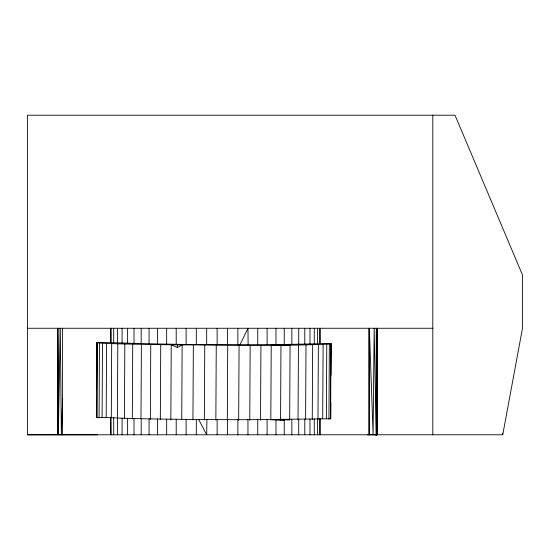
<?xml version="1.0" encoding="UTF-8"?>
<svg xmlns="http://www.w3.org/2000/svg" width="550" height="550" viewBox="0 0 550 550"><rect width="100%" height="100%" fill="white"/><g stroke="black" fill="none" stroke-linecap="round" stroke-linejoin="round"><path stroke-width="0.82" d="M57.53 434.796L57.53 328.268L58.3 434.796L60.301 328.268L61.359 434.796L62.597 398.922M62.597 434.796L62.597 328.268M110.825 434.796L110.825 417.629L96.374 417.587L96.463 401.397M330.969 375.327L331.141 343.798L319.99 343.695C250.298 345.551 180.496 344.994 110.825 342.623L110.825 328.268M110.969 434.796L110.825 417.629M110.969 342.636L110.969 328.268M113.706 434.796L113.706 417.828L110.969 417.643M113.706 342.815L113.706 328.268M117.418 434.796L117.418 418.014L113.706 417.828M117.418 343.001L117.418 328.268M122.073 434.796L122.073 418.192L117.418 418.014M122.073 343.186L122.073 328.268M127.621 434.796L127.621 418.371L122.073 418.192M127.6 343.365L127.621 328.268M134.014 434.796L134.014 418.543L127.621 418.371M134.014 343.537L134.014 328.268M141.192 434.796L141.192 418.708L134.014 418.543M141.192 343.702L141.192 328.268M149.071 434.796L149.071 418.866L141.192 418.708M149.071 343.86L149.071 328.268M157.596 434.796L157.596 419.011L149.071 418.866M157.596 344.004L157.596 328.268M166.664 434.796L166.664 419.148L157.596 419.011M166.664 344.149L166.664 328.268M176.206 434.796L176.206 419.272L166.664 419.148M176.206 344.272L176.206 328.268M186.113 434.796L186.113 419.382L176.206 419.272M186.113 344.376L186.113 328.268M196.309 434.796L196.309 419.478L186.113 419.382M196.309 344.472L196.309 328.268M206.676 344.548L206.676 328.268M217.133 434.796L217.133 419.623L196.309 419.478M217.133 344.609L217.133 328.268M227.562 434.796L227.562 419.664L217.133 419.623M227.562 344.651L227.562 328.268M237.875 434.796L237.875 419.691L227.562 419.664M237.875 344.678L237.875 328.268M247.961 434.796L247.961 419.698L330.743 418.784L330.825 402.593M257.744 434.796L257.744 419.691M257.744 344.678L257.744 328.268M267.107 434.796L267.107 419.664M267.107 344.657L267.107 328.268M275.969 434.796L275.969 419.616M275.969 344.609L275.969 328.268M284.24 434.796L284.24 419.554M284.24 344.554L284.24 328.268M291.844 434.796L291.844 419.478M291.844 328.268L291.844 344.472L292.621 344.465M298.719 434.796L298.719 419.382M298.719 344.382L298.719 328.268M304.789 434.796L304.789 419.272M304.789 344.272L304.789 328.268M309.98 434.796L309.98 419.148M309.987 344.142L309.987 328.268M314.27 434.796L314.27 419.018M314.27 344.004L314.27 328.268M317.597 434.796L317.597 418.866M317.597 343.86L317.597 328.268M319.942 434.796L319.942 418.708M319.942 343.702L319.942 328.268M319.99 434.796L319.99 418.701M319.99 343.695L319.99 328.268M368.782 434.796L368.782 328.268M369.373 434.796L369.373 328.268L373.099 434.796L374.172 328.268L376.262 434.796L377.053 434.803L377.107 328.261L377.107 434.796L375.87 434.796M376.262 434.796L376.262 328.268M432.802 434.789L432.802 115.198M58.3 434.796L58.768 328.268M330.639 418.756L330.956 343.75M96.525 389.469L96.779 342.602L110.825 342.623M96.436 417.56L96.869 342.554M96.779 342.602L97.563 342.794L97.157 417.78L96.374 417.587M99.069 417.986L99.474 343.001L97.563 342.794M102.094 417.333L102.486 343.2L99.474 343.001M106.177 417.539L106.576 343.406L102.486 343.2M111.292 417.739L111.691 343.606L106.576 343.406M117.404 417.931L117.803 343.798L111.691 343.606M124.424 418.124L124.823 343.991L117.803 343.798M132.316 419.155L132.715 344.169L124.823 343.991M140.993 418.474L141.384 344.341L132.715 344.169M150.356 419.485L150.755 344.513L141.384 344.341M160.332 419.636L160.731 344.657L150.755 344.513M170.837 419.774L171.236 344.788L177.334 347.524L182.139 344.919C231.763 344.768 281.648 346.603 331.141 343.798M181.741 419.038L182.139 344.919L160.731 344.657M192.94 420.001L193.346 345.015M204.353 420.083L204.751 345.097M215.854 420.159L216.253 345.173M227.322 420.2L227.728 345.214M238.666 420.234L239.071 345.249M249.762 420.241L250.167 345.256M260.521 420.234L260.927 345.249M270.82 420.2L271.219 345.214M280.562 420.159L280.968 345.173L271.343 344.63L290.07 345.097L289.671 420.083M298.038 420.001L298.444 345.015M305.601 419.038L305.999 344.919M312.262 419.774L312.661 344.788M317.982 419.636L318.381 344.657M322.699 418.632L323.097 344.513M326.37 418.474L326.762 344.341M328.934 419.155L329.34 344.169M330.399 418.976L330.798 343.991M177.334 347.524L177.368 344.857M206.91 419.554L206.676 434.796L198.674 419.492M502.734 434.768L522.493 328.247L522.5 274.993L455.001 115.198L27.5 115.198L27.507 434.796L502.734 434.768L502.611 433.063M240.061 344.685L247.961 328.268L248.133 344.692M27.5 328.261L432.802 328.261M27.507 434.796L97.433 434.782M367.51 434.796L376.661 434.796L375.086 434.796M237.875 419.691L247.961 419.698M283.704 419.932L271.769 419.636L289.334 419.932M271.769 419.636L284.178 419.932M271.343 344.63L289.451 345.153"/></g></svg>
